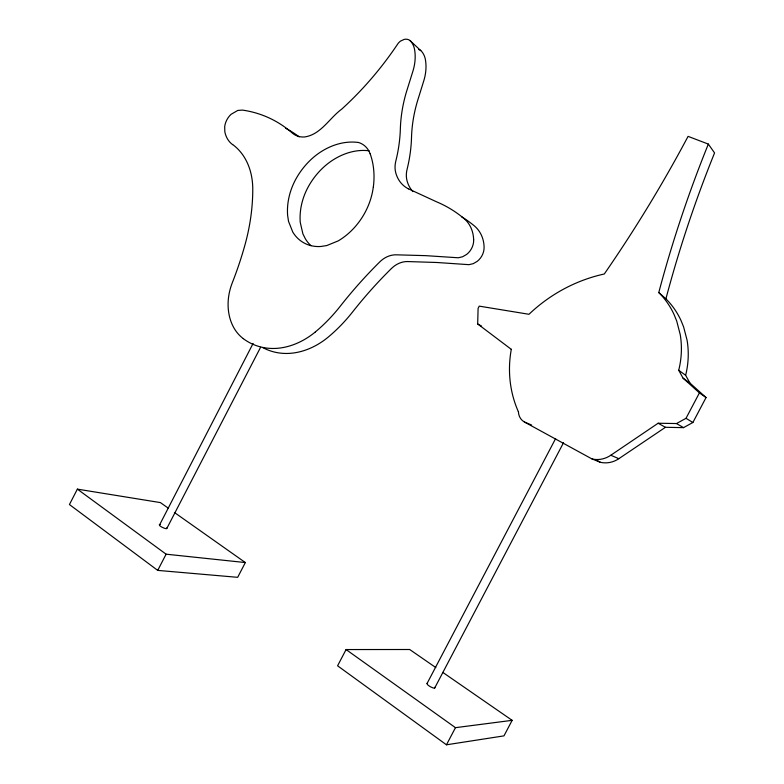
<?xml version="1.0" encoding="UTF-8"?>
<svg xmlns="http://www.w3.org/2000/svg" width="784" height="784" viewBox="0 0 784 784"><rect width="100%" height="100%" fill="white"/><g stroke="black" fill="none" stroke-linecap="round" stroke-linejoin="round"><path stroke-width="1.18" d="M511.256 349.311L477.681 323.959L478.103 308.337L479.259 306.142L528.975 314.286A157.77 151.606 -59.8 0 1 604.288 273.998A906.804 593.566 -58.1 0 0 688.078 136.367L708.344 144.089L714.567 152.929C695.31 200.479 679.032 249.234 665.92 298.831A82.761 77.596 -52.5 0 1 681.041 320.578L683.599 326.869L687.068 340.158A85.887 80.497 -53 0 1 685.637 375.281L689.93 383.053L706.051 397.547L692.88 422.507L683.53 427.633L665.44 427.3L658.129 423.233L610.805 455.249A25.117 23.932 -65.6 0 1 592.057 458.983L524.408 422.008A12.926 11.966 -66.4 0 1 518.41 411.62M473.673 239.826L473.575 242.138A16.219 14.053 -56.2 0 1 466.656 254.408L462.619 256.75L458.307 257.779L425.761 255.653L395.891 254.81A23.971 20.482 -61.3 0 0 379.779 261.895A521.977 495.625 62.1 0 0 340.344 306.113A147.568 117.561 -62.9 0 1 315.393 331.916M706.051 397.547L699.426 392.892L683.06 378.172L678.719 370.273A87.406 81.614 -53.5 0 0 680.218 334.533L676.7 321.019L674.113 314.629A84.221 78.674 -53 0 0 658.776 292.55C672.153 242.089 688.744 192.482 708.344 144.089M253.095 343.441L159.397 525.27A4.116 0.98 26.1 0 0 162.21 527.299L164.189 528.171A4.361 1.039 26.1 0 0 166.786 528.514L166.708 527.906M168.393 508.238L160.397 502.593L77.371 489.138L69.433 504.543L157.721 570.389L237.67 577.328L245.343 562.559L174.391 512.471M166.786 528.514L260.572 347.322M157.721 570.389L166.11 554.19L245.343 562.559M435.806 667.566L409.689 649.505L346.077 649.554L337.59 665.802L446.459 744.8L503.965 735.872L512.148 720.339L442.842 672.427M427.094 683.413L555.611 438.599M434.699 687.999L563.529 442.695M446.459 744.8L455.465 727.67L512.148 720.339M658.129 423.233L676.504 423.546L686.01 418.313L699.426 392.892M315.393 331.916C304.78 340.697 291.805 346.94 277.997 348.253A72.657 59.368 -64.7 0 1 243.285 338.649M592.057 458.954L600.407 462.315A24.667 23.589 -65.7 0 0 618.86 458.669L665.44 427.3M369.117 150.783C353.604 148.852 338.071 155.124 326.242 164.905A64.562 53.459 -59.3 0 0 309.543 184.573A57.134 47.177 -59.4 0 0 300.243 222.352L302.898 233.857L305.427 238.914A42.463 34.937 -60 0 0 310.983 245.676M524.408 422.008L531.611 425.036M610.805 455.249L618.87 458.699M408.405 188.826L436.688 201.87A143.521 123.294 -65.2 0 1 463.952 218.491M597.232 460.58L600.407 462.315M477.681 323.959L481.562 326.105M676.504 423.546L683.53 427.633M686.01 418.313L692.88 422.507M683.06 378.172L689.93 383.053M346.077 649.554L455.465 727.67M678.719 370.273L685.647 375.281M77.371 489.138L166.11 554.19M658.776 292.55L665.92 298.831M409.914 40.484L420.753 50.578M434.679 687.323L434.826 687.735A4.645 1.147 29.7 0 1 432.895 687.852L430.935 687.009A4.371 1.088 29.7 0 1 427.505 684.599L426.966 683.677A4.645 1.147 29.7 0 1 427.476 683.305M518.332 411.649A109.907 103.341 -52.1 0 1 511.305 349.311M159.319 524.663A4.371 1.039 26.1 0 1 160.25 524.574M412.894 191.61A33.496 28.146 -54 0 1 407.112 181.055A23.383 19.61 -54.5 0 1 407.063 169.393A135.181 107.722 -59.2 0 0 411.512 137.514A143.227 121.442 -46.5 0 1 418.529 97.706L423.919 80.37A45.795 36.701 -53.1 0 0 425.428 59.731A23.422 18.836 -52.1 0 0 421.576 51.352A9.085 7.301 -51.4 0 0 418.754 49.549M408.395 188.846A34.084 28.459 -54.2 0 1 395.812 173.009A23.785 19.825 -54.7 0 1 395.793 161.161A137.386 108.702 -59.3 0 0 400.359 128.782A145.814 122.941 -46.8 0 1 407.553 88.327L413.05 70.717A46.56 37.064 -53.3 0 0 414.618 49.755A23.824 19.022 -52.3 0 0 410.747 41.268A9.241 7.37 -51.6 0 0 404.26 39.376L400.595 41.052A9.751 7.781 -51.6 0 0 397.625 44.129A261.493 189.277 -55 0 1 341.795 109.074C329.309 118.217 320.872 134.642 304.515 136.975A25.343 20.031 -57.2 0 1 292.226 133.006A153.233 120.354 -65.3 0 0 242.423 110.093L237.787 110.436L231.035 114.337A16.395 12.662 -59.7 0 0 224.685 126.626L224.832 131.81A29.508 22.854 -59.2 0 0 232.613 144.638M391.461 268.51A23.549 20.247 -61.2 0 1 407.366 261.552L436.855 262.493L468.969 264.669L473.232 263.669L477.201 261.376A15.935 13.887 -56 0 0 484.002 249.322L484.1 247.048A33.369 28.939 -57 0 0 474.487 226.008A141.032 121.863 -65.2 0 0 461.541 216.756M463.981 218.462A33.957 29.292 -57.2 0 1 473.644 239.826M391.451 268.491A511.678 485.982 60.6 0 0 352.614 311.924A145.197 116.493 -62.8 0 1 328.016 337.267C317.53 345.901 304.711 352.006 291.089 353.261A71.462 58.78 -64.7 0 1 262.777 347.586M285.552 128.233A150.802 119.315 -65.4 0 1 299.184 136.857M243.295 338.639A48.49 39.553 -65.9 0 1 234.132 328.271C228.977 319.392 227.36 308.837 228.379 298.704A51.323 41.895 -65.9 0 1 232.309 282.74A280.986 201.89 -66.3 0 0 244.922 245.059A171.412 128.36 -65.6 0 0 252.762 189.757A69.139 53.518 -63.4 0 0 232.681 144.55M373.302 186.984A62.426 50.686 -59.6 0 1 338.267 240.864L326.732 245.568L320.881 246.48A43.179 35.29 -60.1 0 1 292.785 232.084L288.512 221.313L287.61 215.277A58.104 47.657 -59.5 0 1 297.107 176.919A65.65 54.008 -59.4 0 1 314.021 156.888C326.262 146.667 342.461 140.277 358.553 142.492A25.656 20.923 -57.6 0 1 370.126 153.791M370.156 153.772A73.608 59.555 -59.9 0 1 373.341 186.984"/></g></svg>
